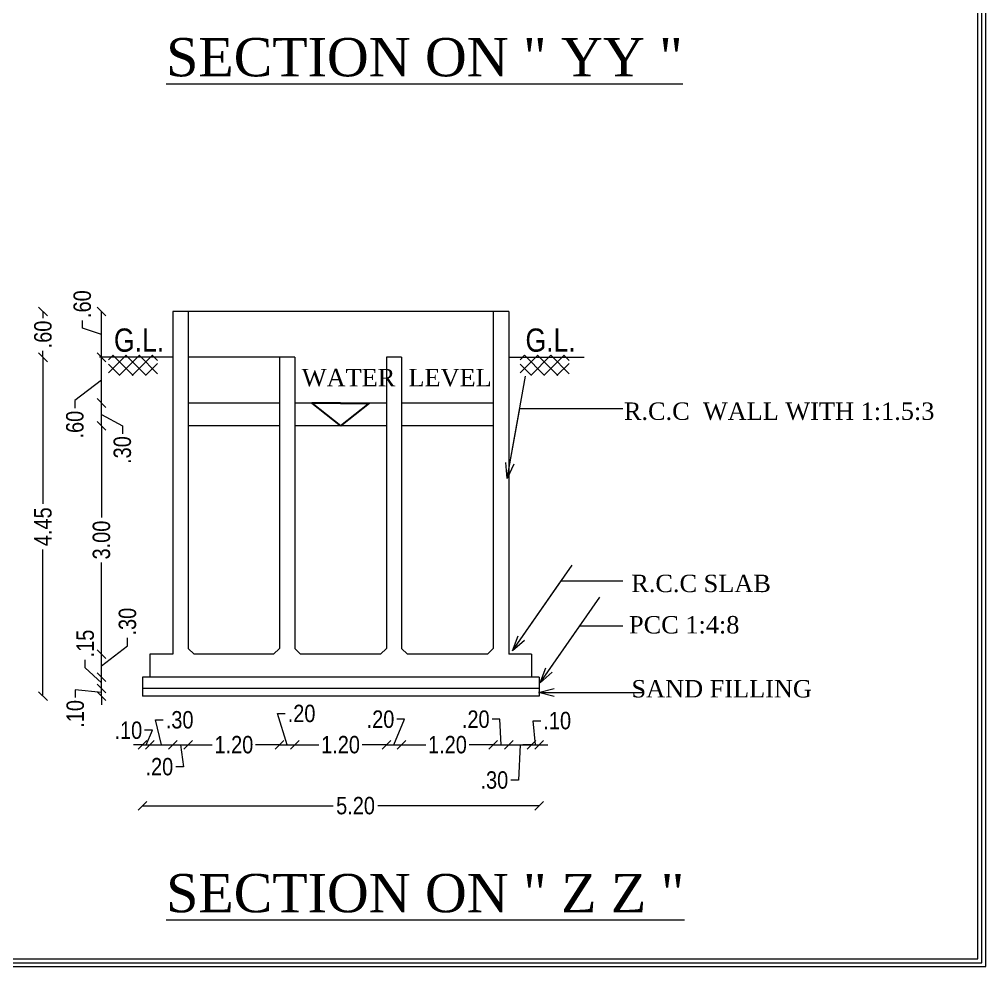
# Model space of a CAD drawing. Header units: metres. Extents: x -1560488.3 to -1560394.4, y 43534.5 to 43593.3.
# Drawn here: x -1560419.28 to -1560410.01, y 43547.06 to 43556.13 of the extents above; entities that cross this region are included whole.
import ezdxf

# ---------------------------------------------------------------- set-up
doc = ezdxf.new("R2010")
doc.units = ezdxf.units.M
doc.header["$LTSCALE"] = 750
doc.header["$MEASUREMENT"] = 0
doc.header["$PDMODE"] = 35
doc.header["$PDSIZE"] = 50
doc.layers.get('0').update_dxf_attribs({"lineweight": 5})
doc.layers.get('Defpoints').update_dxf_attribs({"lineweight": 0})
doc.layers.add('DIM', color=9, linetype='Continuous')
for name, color, linetype, lineweight in [('grid', 253, 'Continuous', 5), ('JOINERY', 224, 'Continuous', 30), ('TEXT', 2, 'Continuous', 20), ('wall', 7, 'Continuous', 30)]:
    doc.layers.add(name, color=color, linetype=linetype, lineweight=lineweight)
doc.styles.add('BOUND1', font='times.ttf')
doc.styles.add('HANDWRITE', font='ARIALN.TTF')
doc.dimstyles.new('APP', dxfattribs={"dimscale": 0, "dimtxt": 9, "dimasz": 4.5, "dimexe": 0.18, "dimexo": 0.0625, "dimgap": 2, "dimtad": 0, "dimlfac": 0.0254, "dimzin": 4, "dimdsep": 46, "dimtxsty": 'HANDWRITE', "dimblk1": 'OBLIQUE', "dimblk2": 'OBLIQUE', "dimsah": 1, "dimcen": 0.09, "dimse1": 1, "dimse2": 1, "dimadec": 0, "dimazin": 0, "dimtfac": 1, "dimtmove": 0, "dimatfit": 3, "dimldrblk": 'OBLIQUE', "dimfxl": 0, "dimtolj": 1, "dimtzin": 0, "dimarcsym": 0})

# ---------------------------------------------------------------- blocks, each defined once
blk = doc.blocks.new('_Oblique')
at = {"color": 0, "linetype": 'ByBlock', "lineweight": -2}
blk.add_line((-0.5, -0.5), (0.5, 0.5), dxfattribs=at)
blk = doc.blocks.new('*D186')
at = {"layer": 'Defpoints', "color": 0}
for p in [(316224.5806275576, -10952.78868702973), (316234.6250524683, -10952.78868702973), (316234.6250524683, -10956.72311325923)]:
    blk.add_point(p, dxfattribs=at)
at = {"layer": 'DIM', "color": 0, "lineweight": -2}
for p, q in [((316224.5806275576, -10952.78868702973), (316224.5806275576, -10948.28868702973)), ((316224.5806275576, -10954.75590014448), (316211.0510459302, -10953.45177313117)), ((316211.0510459302, -10953.45177313117), (316211.0510459302, -10957.45177313117)), ((316224.5806275576, -10956.72311325923), (316224.5806275576, -10952.78868702973)), ((316224.5806275576, -10956.72311325923), (316224.5806275576, -10952.78868702973)), ((316224.5806275576, -10956.72311325923), (316224.5806275576, -10961.22311325923))]:
    blk.add_line(p, q, dxfattribs=at)
at = {"layer": 'DIM', "color": 0, "lineweight": -2, "xscale": 4.5, "yscale": 4.5, "zscale": 4.5}
for p, rotation in [((316224.5806275576, -10952.78868702973), 270), ((316224.5806275576, -10956.72311325923), 90)]:
    blk.add_blockref('_Oblique', p, dxfattribs=dict(at, rotation=rotation))
at = {"layer": 'DIM', "color": 0, "insert": (316211.05104593, -10965.88867626905), "char_height": 9, "attachment_point": 5, "rotation": 90, "style": 'HANDWRITE'}
blk.add_mtext('\\A1;.10', dxfattribs=at)
blk = doc.blocks.new('*D187')
at = {"layer": 'Defpoints', "color": 0}
for p in [(316224.5806275576, -10946.88704768546), (316234.6250524683, -10946.88704768546), (316234.6250524683, -10952.78868702973)]:
    blk.add_point(p, dxfattribs=at)
at = {"layer": 'DIM', "color": 0, "lineweight": -2}
for p, q in [((316216.2144445759, -10942.00496632031), (316216.2144445759, -10938.00496632031)), ((316224.5806275576, -10949.83786735759), (316216.2144445759, -10942.00496632031)), ((316224.5806275576, -10952.78868702973), (316224.5806275576, -10946.88704768546))]:
    blk.add_line(p, q, dxfattribs=at)
at = {"layer": 'DIM', "color": 0, "lineweight": -2, "xscale": 4.5, "yscale": 4.5, "zscale": 4.5}
for p, rotation in [((316224.5806275576, -10946.88704768546), 90), ((316224.5806275576, -10952.78868702973), 270)]:
    blk.add_blockref('_Oblique', p, dxfattribs=dict(at, rotation=rotation))
at = {"layer": 'DIM', "color": 0, "insert": (316216.2144445758, -10929.52815868056), "char_height": 9, "attachment_point": 5, "rotation": 90, "style": 'HANDWRITE'}
blk.add_mtext('\\A1;.15', dxfattribs=at)
blk = doc.blocks.new('*D188')
at = {"layer": 'Defpoints', "color": 0}
for p in [(316224.5806275576, -10935.08376899692), (316238.5594786979, -10935.08376899692), (316234.6250524683, -10946.88704768546)]:
    blk.add_point(p, dxfattribs=at)
at = {"layer": 'DIM', "color": 0, "lineweight": -2}
for p, q in [((316238.0409988794, -10930.66740603857), (316238.0409988794, -10926.66740603857)), ((316224.5806275576, -10940.98540834119), (316238.0409988794, -10930.66740603857)), ((316224.5806275576, -10946.88704768546), (316224.5806275576, -10935.08376899692))]:
    blk.add_line(p, q, dxfattribs=at)
at = {"layer": 'DIM', "color": 0, "lineweight": -2, "xscale": 4.5, "yscale": 4.5, "zscale": 4.5}
for p, rotation in [((316224.5806275576, -10935.08376899692), 90), ((316224.5806275576, -10946.88704768546), 270)]:
    blk.add_blockref('_Oblique', p, dxfattribs=dict(at, rotation=rotation))
at = {"layer": 'DIM', "color": 0, "insert": (316238.0409988793, -10918.23050290087), "char_height": 9, "attachment_point": 5, "rotation": 90, "style": 'HANDWRITE'}
blk.add_mtext('\\A1;.30', dxfattribs=at)
blk = doc.blocks.new('*D189')
at = {"layer": 'Defpoints', "color": 0}
for p in [(316224.5806275576, -10817.05098211168), (316258.3627573865, -10817.05098211168), (316238.5594786979, -10935.08376899692)]:
    blk.add_point(p, dxfattribs=at)
at = {"layer": 'DIM', "color": 0, "lineweight": -2}
for p, q in [((316224.5806275576, -10817.05098211168), (316224.5806275576, -10864.49336464025)), ((316224.5806275576, -10935.08376899692), (316224.5806275576, -10887.64138646835))]:
    blk.add_line(p, q, dxfattribs=at)
at = {"layer": 'DIM', "color": 0, "lineweight": -2, "xscale": 4.5, "yscale": 4.5, "zscale": 4.5}
for p, rotation in [((316224.5806275576, -10817.05098211168), 90), ((316224.5806275576, -10935.08376899692), 270)]:
    blk.add_blockref('_Oblique', p, dxfattribs=dict(at, rotation=rotation))
at = {"layer": 'DIM', "color": 0, "insert": (316224.5806275575, -10876.06737555439), "char_height": 9, "attachment_point": 5, "rotation": 90, "style": 'HANDWRITE'}
blk.add_mtext('\\A1;3.00', dxfattribs=at)
blk = doc.blocks.new('*D190')
at = {"layer": 'Defpoints', "color": 0}
for p in [(316224.5806275576, -10805.24770342316), (316258.3627573865, -10805.24770342316), (316258.3627573865, -10817.05098211168)]:
    blk.add_point(p, dxfattribs=at)
at = {"layer": 'DIM', "color": 0, "lineweight": -2}
for p, q in [((316224.5806275576, -10817.05098211168), (316224.5806275576, -10805.24770342316)), ((316224.5806275576, -10811.14934276742), (316235.3875067776, -10817.12238878095)), ((316235.3875067776, -10817.12238878095), (316235.3875067776, -10821.12238878095))]:
    blk.add_line(p, q, dxfattribs=at)
at = {"layer": 'DIM', "color": 0, "lineweight": -2, "xscale": 4.5, "yscale": 4.5, "zscale": 4.5}
for p, rotation in [((316224.5806275576, -10805.24770342316), 90), ((316224.5806275576, -10817.05098211168), 270)]:
    blk.add_blockref('_Oblique', p, dxfattribs=dict(at, rotation=rotation))
at = {"layer": 'DIM', "color": 0, "insert": (316235.3875067775, -10829.55929191883), "char_height": 9, "attachment_point": 5, "rotation": 90, "style": 'HANDWRITE'}
blk.add_mtext('\\A1;.30', dxfattribs=at)
blk = doc.blocks.new('*D191')
at = {"layer": 'Defpoints', "color": 0}
for p in [(316224.5806275576, -10781.64114604611), (316258.3627573865, -10781.64114604611), (316258.3627573865, -10805.24770342316)]:
    blk.add_point(p, dxfattribs=at)
at = {"layer": 'DIM', "color": 0, "lineweight": -2}
for p, q in [((316224.5806275576, -10805.24770342316), (316224.5806275576, -10781.64114604611)), ((316224.5806275576, -10793.44442473464), (316210.8485799635, -10803.99753291659)), ((316210.8485799635, -10803.99753291659), (316210.8485799635, -10807.99753291659))]:
    blk.add_line(p, q, dxfattribs=at)
at = {"layer": 'DIM', "color": 0, "lineweight": -2, "xscale": 4.5, "yscale": 4.5, "zscale": 4.5}
for p, rotation in [((316224.5806275576, -10781.64114604611), 90), ((316224.5806275576, -10805.24770342316), 270)]:
    blk.add_blockref('_Oblique', p, dxfattribs=dict(at, rotation=rotation))
at = {"layer": 'DIM', "color": 0, "insert": (316210.8485799634, -10816.43443605447), "char_height": 9, "attachment_point": 5, "rotation": 90, "style": 'HANDWRITE'}
blk.add_mtext('\\A1;.60', dxfattribs=at)
blk = doc.blocks.new('*D192')
at = {"layer": 'Defpoints', "color": 0}
for p in [(316224.5806275576, -10758.03458866907), (316258.3627573865, -10758.03458866907), (316258.3627573865, -10781.64114604611)]:
    blk.add_point(p, dxfattribs=at)
at = {"layer": 'DIM', "color": 0, "lineweight": -2}
for p, q in [((316214.6879441559, -10766.58952827276), (316214.6879441559, -10762.58952827276)), ((316224.5806275576, -10781.64114604611), (316224.5806275576, -10758.03458866907)), ((316224.5806275576, -10769.83786735759), (316214.6879441559, -10766.58952827276))]:
    blk.add_line(p, q, dxfattribs=at)
at = {"layer": 'DIM', "color": 0, "lineweight": -2, "xscale": 4.5, "yscale": 4.5, "zscale": 4.5}
for p, rotation in [((316224.5806275576, -10758.03458866907), 90), ((316224.5806275576, -10781.64114604611), 270)]:
    blk.add_blockref('_Oblique', p, dxfattribs=dict(at, rotation=rotation))
at = {"layer": 'DIM', "color": 0, "insert": (316214.6879441559, -10754.15262513506), "char_height": 9, "attachment_point": 5, "rotation": 90, "style": 'HANDWRITE'}
blk.add_mtext('\\A1;.60', dxfattribs=at)
blk = doc.blocks.new('*D193')
at = {"layer": 'Defpoints', "color": 0}
for p in [(316194.3519938832, -10781.64114604611), (316261.448802053, -10781.64114604611), (316245.7110971351, -10956.72311325923)]:
    blk.add_point(p, dxfattribs=at)
at = {"layer": 'DIM', "color": 0, "lineweight": -2}
for p, q in [((316194.3519938832, -10781.64114604611), (316194.3519938832, -10857.42087453671)), ((316194.3519938832, -10956.72311325923), (316194.3519938832, -10880.94338476863))]:
    blk.add_line(p, q, dxfattribs=at)
at = {"layer": 'DIM', "color": 0, "lineweight": -2, "xscale": 4.5, "yscale": 4.5, "zscale": 4.5}
for p, rotation in [((316194.3519938832, -10781.64114604611), 90), ((316194.3519938832, -10956.72311325923), 270)]:
    blk.add_blockref('_Oblique', p, dxfattribs=dict(at, rotation=rotation))
at = {"layer": 'DIM', "color": 0, "insert": (316194.3519938831, -10869.18212965276), "char_height": 9, "attachment_point": 5, "rotation": 90, "style": 'HANDWRITE'}
blk.add_mtext('\\A1;4.45', dxfattribs=at)
blk = doc.blocks.new('*D194')
at = {"layer": 'Defpoints', "color": 0}
for p in [(316194.3519938832, -10758.03458866907), (316261.448802053, -10758.03458866907), (316261.448802053, -10781.64114604611)]:
    blk.add_point(p, dxfattribs=at)
at = {"layer": 'DIM', "color": 0, "lineweight": -2}
for p, q in [((316194.3519938832, -10758.03458866907), (316194.3519938832, -10761.4009642198)), ((316194.3519938832, -10781.64114604611), (316194.3519938832, -10778.27477049538))]:
    blk.add_line(p, q, dxfattribs=at)
at = {"layer": 'DIM', "color": 0, "lineweight": -2, "xscale": 4.5, "yscale": 4.5, "zscale": 4.5}
for p, rotation in [((316194.3519938832, -10758.03458866907), 90), ((316194.3519938832, -10781.64114604611), 270)]:
    blk.add_blockref('_Oblique', p, dxfattribs=dict(at, rotation=rotation))
at = {"layer": 'DIM', "color": 0, "insert": (316194.3519938831, -10769.83786735768), "char_height": 9, "attachment_point": 5, "rotation": 90, "style": 'HANDWRITE'}
blk.add_mtext('\\A1;.60', dxfattribs=at)
blk = doc.blocks.new('*D165')
at = {"layer": 'Defpoints', "color": 0}
for p in [(316245.711097135, -10946.88704768546), (316249.6455233645, -10946.88704768546), (316249.6455233645, -10981.84051844209)]:
    blk.add_point(p, dxfattribs=at)
at = {"layer": 'grid', "color": 0, "lineweight": -2}
for p, q in [((316250.8976777176, -10974.37989593068), (316246.8976777176, -10974.37989593068)), ((316247.6783102497, -10981.84051844209), (316250.8976777176, -10974.37989593068)), ((316245.711097135, -10981.84051844209), (316241.211097135, -10981.84051844209)), ((316245.711097135, -10981.84051844209), (316249.6455233645, -10981.84051844209)), ((316245.711097135, -10981.84051844209), (316249.6455233645, -10981.84051844209)), ((316249.6455233645, -10981.84051844209), (316254.1455233645, -10981.84051844209))]:
    blk.add_line(p, q, dxfattribs=at)
at = {"layer": 'grid', "color": 0, "lineweight": -2, "xscale": 4.5, "yscale": 4.5, "zscale": 4.5}
blk.add_blockref('_Oblique', (316245.711097135, -10981.84051844209), dxfattribs=at)
at = {"layer": 'grid', "color": 0, "lineweight": -2, "xscale": 4.5, "yscale": 4.5, "zscale": 4.5, "rotation": 180}
blk.add_blockref('_Oblique', (316249.6455233645, -10981.84051844209), dxfattribs=at)
at = {"layer": 'grid', "color": 0, "insert": (316238.4607745798, -10974.37989593068), "char_height": 9, "attachment_point": 5, "style": 'HANDWRITE'}
blk.add_mtext('\\A1;.10', dxfattribs=at)
blk = doc.blocks.new('*D166')
at = {"layer": 'Defpoints', "color": 0}
for p in [(316261.4488020529, -10935.08376899692), (316249.6455233645, -10946.88704768546), (316261.4488020529, -10981.84051844209)]:
    blk.add_point(p, dxfattribs=at)
at = {"layer": 'grid', "color": 0, "lineweight": -2}
for p, q in [((316255.5471627087, -10981.84051844209), (316252.5367772072, -10968.99323009438)), ((316252.5367772072, -10968.99323009438), (316256.5367772072, -10968.99323009438)), ((316249.6455233645, -10981.84051844209), (316261.4488020529, -10981.84051844209))]:
    blk.add_line(p, q, dxfattribs=at)
at = {"layer": 'grid', "color": 0, "lineweight": -2, "xscale": 4.5, "yscale": 4.5, "zscale": 4.5, "rotation": 180}
blk.add_blockref('_Oblique', (316249.6455233645, -10981.84051844209), dxfattribs=at)
at = {"layer": 'grid', "color": 0, "lineweight": -2, "xscale": 4.5, "yscale": 4.5, "zscale": 4.5}
blk.add_blockref('_Oblique', (316261.4488020529, -10981.84051844209), dxfattribs=at)
at = {"layer": 'grid', "color": 0, "insert": (316264.973680345, -10968.99323009438), "char_height": 9, "attachment_point": 5, "style": 'HANDWRITE'}
blk.add_mtext('\\A1;.30', dxfattribs=at)
blk = doc.blocks.new('*D167')
at = {"layer": 'Defpoints', "color": 0}
for p in [(316269.448802053, -10917.10410821114), (316261.4488020529, -10935.08376899692), (316269.448802053, -10981.84051844209)]:
    blk.add_point(p, dxfattribs=at)
at = {"layer": 'grid', "color": 0, "lineweight": -2}
for p, q in [((316261.4488020529, -10981.84051844209), (316269.448802053, -10981.84051844209)), ((316265.448802053, -10981.84051844209), (316266.9239388733, -10993.20833194357)), ((316266.9239388733, -10993.20833194357), (316262.9239388733, -10993.20833194357))]:
    blk.add_line(p, q, dxfattribs=at)
at = {"layer": 'grid', "color": 0, "lineweight": -2, "xscale": 4.5, "yscale": 4.5, "zscale": 4.5, "rotation": 180}
blk.add_blockref('_Oblique', (316261.4488020529, -10981.84051844209), dxfattribs=at)
at = {"layer": 'grid', "color": 0, "lineweight": -2, "xscale": 4.5, "yscale": 4.5, "zscale": 4.5}
blk.add_blockref('_Oblique', (316269.448802053, -10981.84051844209), dxfattribs=at)
at = {"layer": 'grid', "color": 0, "insert": (316254.4870357355, -10993.20833194357), "char_height": 9, "attachment_point": 5, "style": 'HANDWRITE'}
blk.add_mtext('\\A1;.20', dxfattribs=at)
blk = doc.blocks.new('*D168')
at = {"layer": 'Defpoints', "color": 0}
for p in [(316269.448802053, -10917.10410821114), (316316.5676545119, -10912.75382636679), (316316.5676545119, -10981.84051844209)]:
    blk.add_point(p, dxfattribs=at)
at = {"layer": 'grid', "color": 0, "lineweight": -2}
for p, q in [((316269.448802053, -10981.84051844209), (316281.7810795785, -10981.84051844209)), ((316316.5676545119, -10981.84051844209), (316304.2353769864, -10981.84051844209))]:
    blk.add_line(p, q, dxfattribs=at)
at = {"layer": 'grid', "color": 0, "lineweight": -2, "xscale": 4.5, "yscale": 4.5, "zscale": 4.5, "rotation": 180}
blk.add_blockref('_Oblique', (316269.448802053, -10981.84051844209), dxfattribs=at)
at = {"layer": 'grid', "color": 0, "lineweight": -2, "xscale": 4.5, "yscale": 4.5, "zscale": 4.5}
blk.add_blockref('_Oblique', (316316.5676545119, -10981.84051844209), dxfattribs=at)
at = {"layer": 'grid', "color": 0, "insert": (316293.0082282825, -10981.84051844209), "char_height": 9, "attachment_point": 5, "style": 'HANDWRITE'}
blk.add_mtext('\\A1;1.20', dxfattribs=at)
blk = doc.blocks.new('*D169')
at = {"layer": 'Defpoints', "color": 0}
for p in [(316316.5676545119, -10912.75382636679), (316324.4365069709, -10912.75382636679), (316324.4365069709, -10981.84051844209)]:
    blk.add_point(p, dxfattribs=at)
at = {"layer": 'grid', "color": 0, "lineweight": -2}
for p, q in [((316320.5020807414, -10981.84051844209), (316315.549038812, -10965.71455960243)), ((316315.549038812, -10965.71455960243), (316319.5490388119, -10965.71455960243)), ((316316.5676545119, -10981.84051844209), (316324.4365069709, -10981.84051844209))]:
    blk.add_line(p, q, dxfattribs=at)
at = {"layer": 'grid', "color": 0, "lineweight": -2, "xscale": 4.5, "yscale": 4.5, "zscale": 4.5, "rotation": 180}
blk.add_blockref('_Oblique', (316316.5676545119, -10981.84051844209), dxfattribs=at)
at = {"layer": 'grid', "color": 0, "lineweight": -2, "xscale": 4.5, "yscale": 4.5, "zscale": 4.5}
blk.add_blockref('_Oblique', (316324.4365069709, -10981.84051844209), dxfattribs=at)
at = {"layer": 'grid', "color": 0, "insert": (316327.9859419497, -10965.71455960243), "char_height": 9, "attachment_point": 5, "style": 'HANDWRITE'}
blk.add_mtext('\\A1;.20', dxfattribs=at)
blk = doc.blocks.new('*D170')
at = {"layer": 'Defpoints', "color": 0}
for p in [(316371.8176545119, -10904.05326886918), (316324.4365069709, -10912.75382636679), (316371.8176545119, -10981.84051844209)]:
    blk.add_point(p, dxfattribs=at)
at = {"layer": 'grid', "color": 0, "lineweight": -2}
for p, q in [((316324.4365069709, -10981.84051844209), (316336.8999320375, -10981.84051844209)), ((316371.8176545119, -10981.84051844209), (316359.3542294453, -10981.84051844209))]:
    blk.add_line(p, q, dxfattribs=at)
at = {"layer": 'grid', "color": 0, "lineweight": -2, "xscale": 4.5, "yscale": 4.5, "zscale": 4.5, "rotation": 180}
blk.add_blockref('_Oblique', (316324.4365069709, -10981.84051844209), dxfattribs=at)
at = {"layer": 'grid', "color": 0, "lineweight": -2, "xscale": 4.5, "yscale": 4.5, "zscale": 4.5}
blk.add_blockref('_Oblique', (316371.8176545119, -10981.84051844209), dxfattribs=at)
at = {"layer": 'grid', "color": 0, "insert": (316348.1270807414, -10981.84051844209), "char_height": 9, "attachment_point": 5, "style": 'HANDWRITE'}
blk.add_mtext('\\A1;1.20', dxfattribs=at)
blk = doc.blocks.new('*D171')
at = {"layer": 'Defpoints', "color": 0}
for p in [(316371.8176545119, -10904.05326886918), (316379.6865069711, -10904.05326886918), (316379.6865069711, -10981.84051844209)]:
    blk.add_point(p, dxfattribs=at)
at = {"layer": 'grid', "color": 0, "lineweight": -2}
for p, q in [((316375.7520807415, -10981.84051844209), (316381.2142373121, -10968.67250014555)), ((316381.2142373121, -10968.67250014555), (316377.2142373121, -10968.67250014555)), ((316371.8176545119, -10981.84051844209), (316379.6865069711, -10981.84051844209))]:
    blk.add_line(p, q, dxfattribs=at)
at = {"layer": 'grid', "color": 0, "lineweight": -2, "xscale": 4.5, "yscale": 4.5, "zscale": 4.5, "rotation": 180}
blk.add_blockref('_Oblique', (316371.8176545119, -10981.84051844209), dxfattribs=at)
at = {"layer": 'grid', "color": 0, "lineweight": -2, "xscale": 4.5, "yscale": 4.5, "zscale": 4.5}
blk.add_blockref('_Oblique', (316379.6865069711, -10981.84051844209), dxfattribs=at)
at = {"layer": 'grid', "color": 0, "insert": (316368.7773341743, -10968.67250014555), "char_height": 9, "attachment_point": 5, "style": 'HANDWRITE'}
blk.add_mtext('\\A1;.20', dxfattribs=at)
blk = doc.blocks.new('*D172')
at = {"layer": 'Defpoints', "color": 0}
for p in [(316427.0676545119, -10900.70689869593), (316379.6865069711, -10904.05326886918), (316427.0676545119, -10981.84051844209)]:
    blk.add_point(p, dxfattribs=at)
at = {"layer": 'grid', "color": 0, "lineweight": -2}
for p, q in [((316379.6865069711, -10981.84051844209), (316392.1499320375, -10981.84051844209)), ((316427.0676545119, -10981.84051844209), (316414.6042294454, -10981.84051844209))]:
    blk.add_line(p, q, dxfattribs=at)
at = {"layer": 'grid', "color": 0, "lineweight": -2, "xscale": 4.5, "yscale": 4.5, "zscale": 4.5, "rotation": 180}
blk.add_blockref('_Oblique', (316379.6865069711, -10981.84051844209), dxfattribs=at)
at = {"layer": 'grid', "color": 0, "lineweight": -2, "xscale": 4.5, "yscale": 4.5, "zscale": 4.5}
blk.add_blockref('_Oblique', (316427.0676545119, -10981.84051844209), dxfattribs=at)
at = {"layer": 'grid', "color": 0, "insert": (316403.3770807415, -10981.84051844209), "char_height": 9, "attachment_point": 5, "style": 'HANDWRITE'}
blk.add_mtext('\\A1;1.20', dxfattribs=at)
blk = doc.blocks.new('*D173')
at = {"layer": 'Defpoints', "color": 0}
for p in [(316427.0676545119, -10900.70689869593), (316435.0676545119, -10900.70689869593), (316435.0676545119, -10981.84051844209)]:
    blk.add_point(p, dxfattribs=at)
at = {"layer": 'grid', "color": 0, "lineweight": -2}
for p, q in [((316430.4381761744, -10968.67250014555), (316426.4381761741, -10968.67250014555)), ((316431.0676545119, -10981.84051844209), (316430.4381761744, -10968.67250014555)), ((316427.0676545119, -10981.84051844209), (316435.0676545119, -10981.84051844209))]:
    blk.add_line(p, q, dxfattribs=at)
at = {"layer": 'grid', "color": 0, "lineweight": -2, "xscale": 4.5, "yscale": 4.5, "zscale": 4.5, "rotation": 180}
blk.add_blockref('_Oblique', (316427.0676545119, -10981.84051844209), dxfattribs=at)
at = {"layer": 'grid', "color": 0, "lineweight": -2, "xscale": 4.5, "yscale": 4.5, "zscale": 4.5}
blk.add_blockref('_Oblique', (316435.0676545119, -10981.84051844209), dxfattribs=at)
at = {"layer": 'grid', "color": 0, "insert": (316418.0012730364, -10968.67250014555), "char_height": 9, "attachment_point": 5, "style": 'HANDWRITE'}
blk.add_mtext('\\A1;.20', dxfattribs=at)
blk = doc.blocks.new('*D174')
at = {"layer": 'Defpoints', "color": 0}
for p in [(316435.0676545119, -10900.70689869593), (316446.8709332006, -10935.08376899692), (316446.8709332006, -10981.84051844209)]:
    blk.add_point(p, dxfattribs=at)
at = {"layer": 'grid', "color": 0, "lineweight": -2}
for p, q in [((316435.0676545119, -10981.84051844209), (316446.8709332006, -10981.84051844209)), ((316440.9692938563, -10981.84051844209), (316440.0608973435, -11000.10057430479)), ((316440.0608973435, -11000.10057430479), (316436.0608973435, -11000.10057430479))]:
    blk.add_line(p, q, dxfattribs=at)
at = {"layer": 'grid', "color": 0, "lineweight": -2, "xscale": 4.5, "yscale": 4.5, "zscale": 4.5, "rotation": 180}
blk.add_blockref('_Oblique', (316435.0676545119, -10981.84051844209), dxfattribs=at)
at = {"layer": 'grid', "color": 0, "lineweight": -2, "xscale": 4.5, "yscale": 4.5, "zscale": 4.5}
blk.add_blockref('_Oblique', (316446.8709332006, -10981.84051844209), dxfattribs=at)
at = {"layer": 'grid', "color": 0, "insert": (316427.6239942058, -11000.10057430479), "char_height": 9, "attachment_point": 5, "style": 'HANDWRITE'}
blk.add_mtext('\\A1;.30', dxfattribs=at)
blk = doc.blocks.new('*D175')
at = {"layer": 'Defpoints', "color": 0}
for p in [(316446.8709332006, -10935.08376899692), (316450.8053594299, -10946.88704768546), (316450.8053594299, -10981.84051844209)]:
    blk.add_point(p, dxfattribs=at)
at = {"layer": 'grid', "color": 0, "lineweight": -2}
for p, q in [((316448.8381463152, -10981.84051844209), (316447.676458734, -10969.41198373357)), ((316447.676458734, -10969.41198373357), (316451.676458734, -10969.41198373357)), ((316446.8709332006, -10981.84051844209), (316442.3709332006, -10981.84051844209)), ((316446.8709332006, -10981.84051844209), (316450.8053594299, -10981.84051844209)), ((316446.8709332006, -10981.84051844209), (316450.8053594299, -10981.84051844209)), ((316450.8053594299, -10981.84051844209), (316455.3053594299, -10981.84051844209))]:
    blk.add_line(p, q, dxfattribs=at)
at = {"layer": 'grid', "color": 0, "lineweight": -2, "xscale": 4.5, "yscale": 4.5, "zscale": 4.5}
blk.add_blockref('_Oblique', (316446.8709332006, -10981.84051844209), dxfattribs=at)
at = {"layer": 'grid', "color": 0, "lineweight": -2, "xscale": 4.5, "yscale": 4.5, "zscale": 4.5, "rotation": 180}
blk.add_blockref('_Oblique', (316450.8053594299, -10981.84051844209), dxfattribs=at)
at = {"layer": 'grid', "color": 0, "insert": (316460.1133618718, -10969.41198373357), "char_height": 9, "attachment_point": 5, "style": 'HANDWRITE'}
blk.add_mtext('\\A1;.10', dxfattribs=at)
blk = doc.blocks.new('*D176')
at = {"layer": 'Defpoints', "color": 0}
for p in [(316245.711097135, -10956.72311325923), (316450.8053594299, -10956.72311325923), (316450.8053594299, -11013.3424648096)]:
    blk.add_point(p, dxfattribs=at)
at = {"layer": 'grid', "color": 0, "lineweight": -2}
for p, q in [((316245.711097135, -11013.3424648096), (316344.3086514754, -11013.3424648096)), ((316450.8053594299, -11013.3424648096), (316367.4566733034, -11013.3424648096))]:
    blk.add_line(p, q, dxfattribs=at)
at = {"layer": 'grid', "color": 0, "lineweight": -2, "xscale": 4.5, "yscale": 4.5, "zscale": 4.5, "rotation": 180}
blk.add_blockref('_Oblique', (316245.711097135, -11013.3424648096), dxfattribs=at)
at = {"layer": 'grid', "color": 0, "lineweight": -2, "xscale": 4.5, "yscale": 4.5, "zscale": 4.5}
blk.add_blockref('_Oblique', (316450.8053594299, -11013.3424648096), dxfattribs=at)
at = {"layer": 'grid', "color": 0, "insert": (316355.8826623893, -11013.3424648096), "char_height": 9, "attachment_point": 5, "style": 'HANDWRITE'}
blk.add_mtext('\\A1;5.20', dxfattribs=at)
blk = doc.blocks.new('FVXV')
at = {"layer": 'grid'}
h = blk.add_hatch(dxfattribs=at)
h.set_pattern_fill('NET', color=256, scale=38.40000000000001, angle=45, style=0)
h.set_pattern_definition([(45, (314512.1732601107, -11655.86657993218), (-3.394112549695428, 3.394112549695428), []), (135, (314512.1732601107, -11655.86657993218), (-3.394112549695428, -3.394112549695428), [])])
h.paths.add_polyline_path([(316253.5587272097, -10780.57192991923), (316228.2510306197, -10780.57192991923), (316228.2510306197, -10791.02818629811), (316253.5587272097, -10791.02818629811)])
h = blk.add_hatch(dxfattribs=at)
h.set_pattern_fill('NET', color=256, scale=38.40000000000001, angle=45, style=0)
h.set_pattern_definition([(45, (314724.8747720238, -11655.86657993218), (-3.394112549695428, 3.394112549695428), []), (135, (314724.8747720238, -11655.86657993218), (-3.394112549695428, -3.394112549695428), [])])
h.paths.add_polyline_path([(316466.2602391228, -10780.57192991922), (316440.9525425329, -10780.57192991922), (316440.9525425329, -10791.02818629811), (316466.2602391228, -10791.02818629811)])
at = {"color": 2}
blk.add_line((316677.5537733149, -11077.78501293071), (316677.5537733149, -10153.32988073871), dxfattribs=at)
for points in [[(316681.5537733149, -10153.32988073869), (315670.4715330883, -10153.32988073871), (315670.4715330883, -11096.47377594781), (316681.5537733149, -11096.47377594779)], [(316679.5537733149, -10155.32988073869), (315672.4715330883, -10155.32988073871), (315672.4715330883, -11094.47377594781), (316679.5537733149, -11094.47377594779)], [(316677.5537733149, -10157.32988073869), (315674.4715330884, -10157.32988073871), (315674.4715330884, -11092.47377594781), (316677.5537733149, -11092.47377594779)]]:
    blk.add_lwpolyline(points, close=True, dxfattribs=at)
at = {"layer": 'JOINERY'}
for p, q in [((316348.1270807414, -10805.24770342316), (316333.3159138891, -10805.24770342316)), ((316333.3159138891, -10805.24770342316), (316348.1270807414, -10817.05098211168)), ((316348.1270807414, -10805.24770342316), (316362.9382475938, -10805.24770342316)), ((316362.9382475938, -10805.24770342316), (316348.1270807414, -10817.05098211168))]:
    blk.add_line(p, q, dxfattribs=at)
at = {"layer": 'wall', "lineweight": -2}
for p, q in [((316261.4488020529, -10758.03458866907), (316261.4488020529, -10935.08376899692)), ((316435.0676545119, -10758.03458866907), (316261.4488020529, -10758.03458866907)), ((316269.448802053, -10758.03458866907), (316269.448802053, -10932.08376899692)), ((316427.0676545119, -10758.03458866907), (316427.0676545119, -10932.08376899692)), ((316435.0676545119, -10758.03458866907), (316435.0676545119, -10935.08376899692)), ((316261.4488020529, -10781.64114604611), (316223.5561600958, -10781.6411460461)), ((316324.4365069709, -10781.64114604611), (316269.448802053, -10781.64114604611)), ((316316.5676545119, -10781.6411460461), (316316.5676545119, -10932.08376899692)), ((316324.4365069709, -10781.6411460461), (316324.4365069709, -10932.08376899694)), ((316371.8176545119, -10781.6411460461), (316371.8176545119, -10932.08376899692)), ((316379.6865069711, -10781.64114604611), (316371.8176545119, -10781.64114604611)), ((316379.6865069711, -10781.6411460461), (316379.6865069711, -10932.08376899695)), ((316435.0676545119, -10781.64114604611), (316474.0866739856, -10781.64114604611)), ((316316.5676545119, -10805.24770342316), (316269.448802053, -10805.24770342316)), ((316371.8176545119, -10805.24770342316), (316324.4365069709, -10805.24770342316)), ((316427.0676545119, -10805.24770342316), (316379.6865069711, -10805.24770342316)), ((316316.5676545119, -10817.05098211168), (316269.448802053, -10817.05098211168)), ((316371.8176545119, -10817.05098211168), (316324.4365069709, -10817.05098211168)), ((316427.0676545119, -10817.05098211168), (316379.6865069711, -10817.05098211168)), ((316269.448802053, -10932.08376899692), (316272.4488020531, -10935.08376899692)), ((316316.5676545119, -10932.08376899692), (316313.5676545119, -10935.08376899692)), ((316324.4365069709, -10932.08376899694), (316327.4365069711, -10935.08376899694)), ((316371.8176545119, -10932.08376899692), (316368.8176545119, -10935.08376899692)), ((316379.6865069711, -10932.08376899695), (316382.6865069709, -10935.08376899695)), ((316427.0676545119, -10932.08376899692), (316424.0676545119, -10935.08376899692)), ((316249.6455233645, -10935.08376899692), (316249.6455233645, -10946.88704768546)), ((316261.4488020529, -10935.08376899692), (316249.6455233645, -10935.08376899692)), ((316313.5676545119, -10935.08376899692), (316272.4488020531, -10935.08376899692)), ((316368.8176545119, -10935.08376899692), (316327.4365069711, -10935.08376899694)), ((316424.0676545119, -10935.08376899692), (316382.6865069709, -10935.08376899695)), ((316446.8709332006, -10935.08376899692), (316435.0676545119, -10935.08376899692)), ((316446.8709332006, -10935.08376899692), (316446.8709332006, -10946.88704768546)), ((316245.711097135, -10946.88704768546), (316245.711097135, -10956.72311325923)), ((316450.8053594299, -10946.88704768546), (316245.711097135, -10946.88704768546)), ((316450.8053594299, -10946.88704768546), (316450.8053594299, -10956.72311325923)), ((316450.8053594299, -10952.78868702973), (316245.711097135, -10952.78868702973)), ((316450.8053594299, -10956.72311325923), (316245.711097135, -10956.72311325923))]:
    blk.add_line(p, q, dxfattribs=at)
at = {"layer": 'TEXT'}
for s, height, style, p in [('%%USECTION ON " YY "', 19.8, 'BOUND1', (316258.021791295, -10636.43121941148)), ('G.L.', 12, 'HANDWRITE', (316231.0073465284, -10778.74516021407)), ('G.L.', 12, 'HANDWRITE', (316443.7088584417, -10778.74516021407)), ('WATER  LEVEL', 9, 'BOUND1', (316328.0944912127, -10796.6263340534)), ('R.C.C  WALL WITH 1:1.5:3', 9, 'BOUND1', (316494.5929276122, -10813.96696446528)), ('R.C.C SLAB', 9, 'BOUND1', (316498.3901336936, -10902.96272662181)), ('PCC 1:4:8', 9, 'BOUND1', (316497.2361019168, -10924.33398584472)), ('SAND FILLING', 9, 'BOUND1', (316498.5034843078, -10957.38734260521)), ('%%USECTION ON " Z Z "', 19.8, 'BOUND1', (316258.021791295, -11068.38648219006))]:
    blk.add_text(s, height=height, dxfattribs=dict(at, style=style)).set_placement(p)
at = {"layer": 'DIM'}
for base, p1, p2, picture, middle in [((316224.5806275576, -10758.03458866907), (316258.3627573863, -10781.64114604611), (316258.3627573863, -10758.03458866907), '*D192', (316214.6879441559, -10760.58952827285)), ((316224.5806275576, -10781.64114604611), (316258.3627573863, -10805.24770342316), (316258.3627573863, -10781.64114604611), '*D191', (316210.8485799634, -10809.99753291668)), ((316224.5806275576, -10805.24770342316), (316258.3627573863, -10817.05098211168), (316258.3627573863, -10805.24770342316), '*D190', (316235.3875067775, -10823.12238878104)), ((316224.5806275576, -10935.08376899692), (316234.6250524683, -10946.88704768546), (316238.5594786977, -10935.08376899692), '*D188', (316238.0409988793, -10924.66740603866)), ((316224.5806275576, -10946.88704768546), (316234.6250524683, -10952.78868702973), (316234.6250524683, -10946.88704768546), '*D187', (316216.2144445758, -10936.0049663204)), ((316224.5806275576, -10952.78868702973), (316234.6250524683, -10956.72311325923), (316234.6250524683, -10952.78868702973), '*D186', (316211.05104593, -10959.45177313126))]:
    dim = blk.add_linear_dim(base=base, p1=p1, p2=p2, angle=90, dimstyle='APP', override={"dimscale": 1, "dimtmove": 1}, dxfattribs=at)
    dim.commit()
    dim.dimension.update_dxf_attribs({"geometry": picture, "text_midpoint": middle, "dimtype": 128})
for base, p1, p2, override, picture, middle in [((316194.3519938832, -10758.03458866907), (316261.4488020529, -10781.64114604611), (316261.4488020529, -10758.03458866907), {"dimscale": 1, "dimtmove": 1}, '*D194', (316194.3519938831, -10769.83786735768)), ((316194.3519938832, -10781.64114604611), (316245.711097135, -10956.72311325923), (316261.4488020529, -10781.64114604611), {"dimscale": 1}, '*D193', (316194.3519938831, -10869.18212965276)), ((316224.5806275576, -10817.05098211168), (316238.5594786977, -10935.08376899692), (316258.3627573863, -10817.05098211168), {"dimscale": 1, "dimtmove": 1}, '*D189', (316224.5806275575, -10876.06737555439))]:
    dim = blk.add_linear_dim(base=base, p1=p1, p2=p2, angle=90, dimstyle='APP', override=override, dxfattribs=at)
    dim.commit()
    dim.dimension.update_dxf_attribs({"geometry": picture, "text_midpoint": middle})
at = {"layer": 'grid'}
for base, p1, p2, picture, middle in [((316427.0676545119, -10981.84051844209), (316379.6865069711, -10904.05326886918), (316427.0676545119, -10900.70689869593), '*D172', (316403.3770807415, -10981.84051844209)), ((316371.8176545119, -10981.84051844209), (316324.4365069709, -10912.75382636679), (316371.8176545119, -10904.05326886918), '*D170', (316348.1270807414, -10981.84051844209)), ((316316.5676545119, -10981.84051844209), (316269.448802053, -10917.10410821114), (316316.5676545119, -10912.75382636679), '*D168', (316293.0082282825, -10981.84051844209))]:
    dim = blk.add_linear_dim(base=base, p1=p1, p2=p2, dimstyle='APP', override={"dimscale": 1, "dimtmove": 1, "dimfxl": 0.18}, dxfattribs=at)
    dim.commit()
    dim.dimension.update_dxf_attribs({"geometry": picture, "text_midpoint": middle})
for base, p1, p2, picture, middle in [((316435.0676545119, -10981.84051844209), (316427.0676545119, -10900.70689869593), (316435.0676545119, -10900.70689869593), '*D173', (316424.4381761743, -10968.67250014555)), ((316446.8709332006, -10981.84051844209), (316435.0676545119, -10900.70689869593), (316446.8709332006, -10935.08376899692), '*D174', (316434.0608973435, -11000.10057430479)), ((316379.6865069711, -10981.84051844209), (316371.8176545119, -10904.05326886918), (316379.6865069711, -10904.05326886918), '*D171', (316375.2142373121, -10968.67250014555)), ((316269.448802053, -10981.84051844209), (316261.4488020529, -10935.08376899692), (316269.448802053, -10917.10410821114), '*D167', (316260.9239388733, -10993.20833194357)), ((316324.4365069709, -10981.84051844209), (316316.5676545119, -10912.75382636679), (316324.4365069709, -10912.75382636679), '*D169', (316321.5490388119, -10965.71455960243)), ((316261.4488020529, -10981.84051844209), (316249.6455233645, -10946.88704768546), (316261.4488020529, -10935.08376899692), '*D166', (316258.5367772072, -10968.99323009438)), ((316450.8053594299, -10981.84051844209), (316446.8709332006, -10935.08376899692), (316450.8053594299, -10946.88704768546), '*D175', (316453.676458734, -10969.41198373357)), ((316249.6455233645, -10981.84051844209), (316245.711097135, -10946.88704768546), (316249.6455233645, -10946.88704768546), '*D165', (316244.8976777176, -10974.37989593068))]:
    dim = blk.add_linear_dim(base=base, p1=p1, p2=p2, dimstyle='APP', override={"dimscale": 1, "dimtmove": 1, "dimfxl": 0.18}, dxfattribs=at)
    dim.commit()
    dim.dimension.update_dxf_attribs({"geometry": picture, "text_midpoint": middle, "dimtype": 128})
dim = blk.add_linear_dim(base=(316450.8053594299, -11013.3424648096), p1=(316245.711097135, -10956.72311325923), p2=(316450.8053594299, -10956.72311325923), text='5.20', dimstyle='APP', override={"dimscale": 1, "dimfxl": 0.18}, dxfattribs=at)
dim.commit()
dim.dimension.update_dxf_attribs({"geometry": '*D176', "text_midpoint": (316355.8826623893, -11013.3424648096), "dimtype": 128})
at = {"layer": 'DIM'}
for points in [[(316434.2634609979, -10844.30282397317), (316440.749516279, -10808.14063950557), (316494.0601213915, -10808.14063950557)], [(316436.9870817287, -10933.2985861297), (316462.1642040249, -10897.1364016621), (316494.0601213915, -10897.1364016621)], [(316451.3120297514, -10949.79432385949), (316471.7270092726, -10920.47205872262), (316494.0601213915, -10920.31024343755)], [(316450.4872323628, -10954.80571767573), (316495.8915035829, -10954.80571767573)]]:
    blk.add_leader(points, dimstyle='APP', override={"dimscale": 1, "dimasz": 8, "dimldrblk": 'Open30'}, dxfattribs=at)

msp = doc.modelspace()

# ---------------------------------------------------------------- block references
at = {"xscale": 0.0185683531887998, "yscale": 0.0185683531887998, "zscale": 0.0185683531887998}
msp.add_blockref('FVXV', (-1566290.266119486, 43753.08879855801), dxfattribs=at)

doc.saveas('drawing.dxf')
